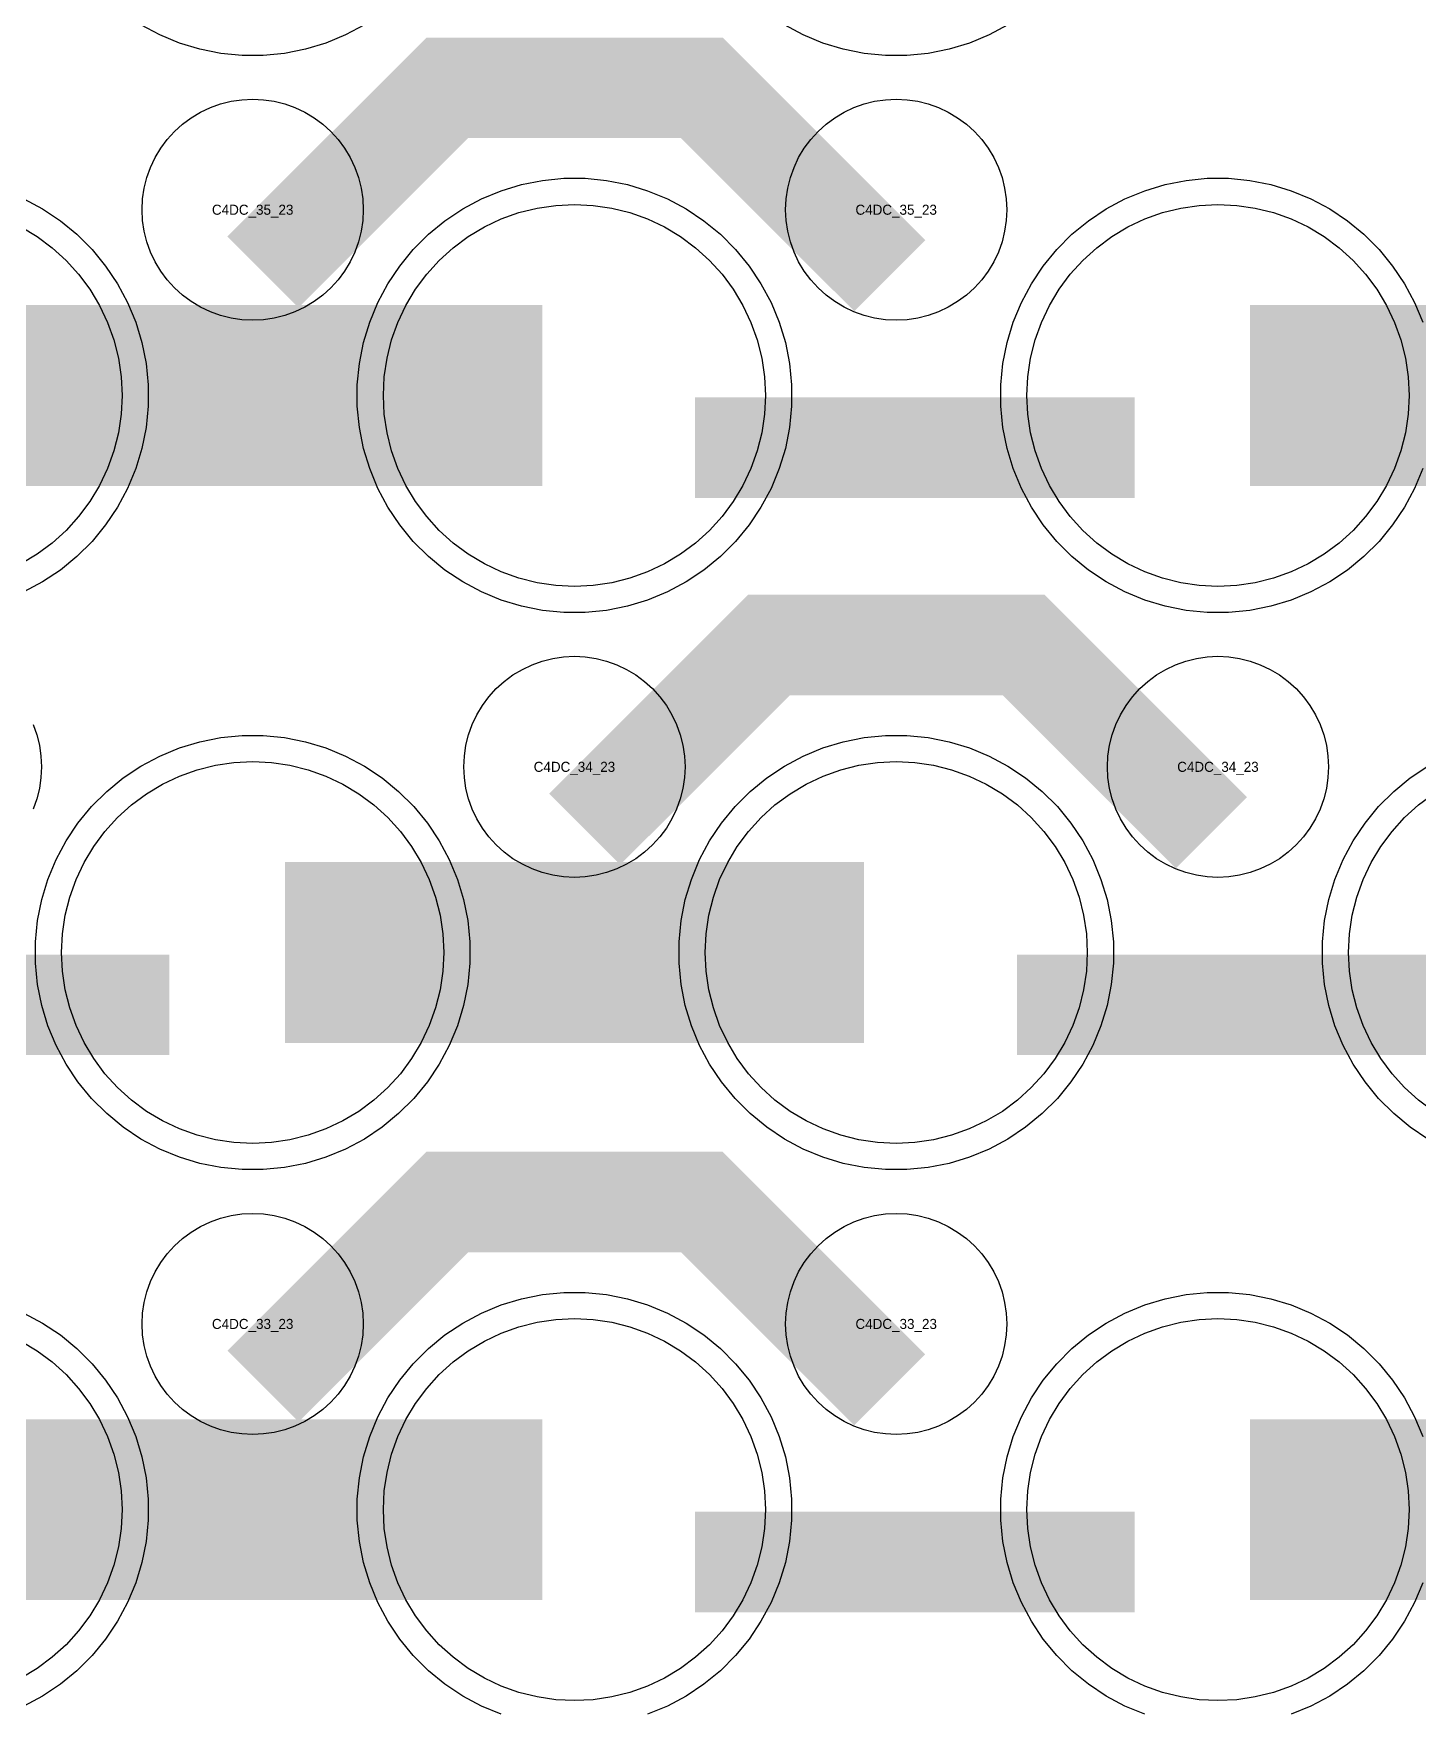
# Model space of a CAD drawing. Extents: x -11880 to 11880, y -14992 to 14992.
# Drawn here: x -4694.5 to -4350.1, y -10316.2 to -9899.8 of the extents above; entities that cross this region are included whole.
import ezdxf
from ezdxf.enums import TextEntityAlignment as Align

# ---------------------------------------------------------------- set-up
doc = ezdxf.new("R2010")
doc.units = 0
doc.header["$MEASUREMENT"] = 0
for name, color, linetype in [('GDS_775_DT_237', 138, 'CONTINUOUS'), ('RDL1_FS', 34, 'CONTINUOUS'), ('RDL_BS', 160, 'CONTINUOUS')]:
    doc.layers.add(name, color=color, linetype=linetype)

msp = doc.modelspace()

# ---------------------------------------------------------------- linework, layer by layer
at = {"layer": 'RDL1_FS', "color": 240, "true_color": 0xed1f24}
for points in [[(-4560, -10037.329), (-4564.657, -10037.1), (-4569.268, -10036.416), (-4573.791, -10035.284), (-4578.181, -10033.712), (-4582.395, -10031.72), (-4586.395, -10029.322), (-4590.14, -10026.544), (-4593.594, -10023.414), (-4596.724, -10019.96), (-4599.502, -10016.215), (-4601.9, -10012.215), (-4603.892, -10008.001), (-4605.464, -10003.611), (-4606.596, -9999.088), (-4607.28, -9994.477), (-4607.509, -9989.82), (-4607.28, -9985.163), (-4606.596, -9980.552), (-4605.464, -9976.029), (-4603.892, -9971.639), (-4601.9, -9967.425), (-4599.502, -9963.425), (-4596.724, -9959.68), (-4593.594, -9956.226), (-4590.14, -9953.096), (-4586.395, -9950.318), (-4582.395, -9947.92), (-4578.181, -9945.928), (-4573.791, -9944.356), (-4569.268, -9943.224), (-4564.657, -9942.54), (-4560, -9942.311), (-4555.343, -9942.54), (-4550.732, -9943.224), (-4546.209, -9944.356), (-4541.819, -9945.928), (-4537.605, -9947.92), (-4533.605, -9950.318), (-4529.86, -9953.096), (-4526.406, -9956.226), (-4523.276, -9959.68), (-4520.498, -9963.425), (-4518.1, -9967.425), (-4516.108, -9971.639), (-4514.536, -9976.029), (-4513.404, -9980.552), (-4512.72, -9985.163), (-4512.491, -9989.82), (-4512.72, -9994.477), (-4513.404, -9999.088), (-4514.536, -10003.611), (-4516.108, -10008.001), (-4518.1, -10012.215), (-4520.498, -10016.215), (-4523.276, -10019.96), (-4526.406, -10023.414), (-4529.86, -10026.544), (-4533.605, -10029.322), (-4537.605, -10031.72), (-4541.819, -10033.712), (-4546.209, -10035.284), (-4550.732, -10036.416), (-4555.343, -10037.1)], [(-4400, -10037.329), (-4404.657, -10037.1), (-4409.268, -10036.416), (-4413.791, -10035.284), (-4418.181, -10033.712), (-4422.395, -10031.72), (-4426.395, -10029.322), (-4430.14, -10026.544), (-4433.594, -10023.414), (-4436.724, -10019.96), (-4439.502, -10016.215), (-4441.9, -10012.215), (-4443.892, -10008.001), (-4445.464, -10003.611), (-4446.596, -9999.088), (-4447.28, -9994.477), (-4447.509, -9989.82), (-4447.28, -9985.163), (-4446.596, -9980.552), (-4445.464, -9976.029), (-4443.892, -9971.639), (-4441.9, -9967.425), (-4439.502, -9963.425), (-4436.724, -9959.68), (-4433.594, -9956.226), (-4430.14, -9953.096), (-4426.395, -9950.318), (-4422.395, -9947.92), (-4418.181, -9945.928), (-4413.791, -9944.356), (-4409.268, -9943.224), (-4404.657, -9942.54), (-4400, -9942.311), (-4395.343, -9942.54), (-4390.732, -9943.224), (-4386.209, -9944.356), (-4381.819, -9945.928), (-4377.605, -9947.92), (-4373.605, -9950.318), (-4369.86, -9953.096), (-4366.406, -9956.226), (-4363.276, -9959.68), (-4360.498, -9963.425), (-4358.1, -9967.425), (-4356.108, -9971.639), (-4354.536, -9976.029), (-4353.404, -9980.552), (-4352.72, -9985.163), (-4352.491, -9989.82), (-4352.72, -9994.477), (-4353.404, -9999.088), (-4354.536, -10003.611), (-4356.108, -10008.001), (-4358.1, -10012.215), (-4360.498, -10016.215), (-4363.276, -10019.96), (-4366.406, -10023.414), (-4369.86, -10026.544), (-4373.605, -10029.322), (-4377.605, -10031.72), (-4381.819, -10033.712), (-4386.209, -10035.284), (-4390.732, -10036.416), (-4395.343, -10037.1)]]:
    msp.add_lwpolyline(points, close=True, dxfattribs=at)
msp.add_lwpolyline([(-4697.605, -9947.92), (-4693.605, -9950.318), (-4689.86, -9953.096), (-4686.406, -9956.226), (-4683.276, -9959.68), (-4680.498, -9963.425), (-4678.1, -9967.425), (-4676.108, -9971.639), (-4674.536, -9976.029), (-4673.404, -9980.552), (-4672.72, -9985.163), (-4672.491, -9989.82), (-4672.72, -9994.477), (-4673.404, -9999.088), (-4674.536, -10003.611), (-4676.108, -10008.001), (-4678.1, -10012.215), (-4680.498, -10016.215), (-4683.276, -10019.96), (-4686.406, -10023.414), (-4689.86, -10026.544), (-4693.605, -10029.322), (-4697.605, -10031.72)], dxfattribs=at)
for points in [[(-4711.998, -9989.82, 45, 45, 0), (-4639.998, -9989.82, 45, 45, 0)], [(-4639.998, -9989.82, 45, 45, 0), (-4567.998, -9989.82, 45, 45, 0)], [(-4391.998, -9989.82, 45, 45, 0), (-4319.998, -9989.82, 45, 45, 0)]]:
    msp.add_lwpolyline(points, format="xyseb", dxfattribs=at)
at = {"layer": 'RDL1_FS'}
for points in [[(-4640, -10175.894), (-4644.657, -10175.665), (-4649.268, -10174.981), (-4653.791, -10173.849), (-4658.181, -10172.277), (-4662.395, -10170.285), (-4666.395, -10167.887), (-4670.14, -10165.109), (-4673.594, -10161.979), (-4676.724, -10158.525), (-4679.502, -10154.78), (-4681.9, -10150.78), (-4683.892, -10146.566), (-4685.464, -10142.176), (-4686.596, -10137.653), (-4687.28, -10133.042), (-4687.509, -10128.385), (-4687.28, -10123.728), (-4686.596, -10119.117), (-4685.464, -10114.594), (-4683.892, -10110.204), (-4681.9, -10105.99), (-4679.502, -10101.99), (-4676.724, -10098.245), (-4673.594, -10094.791), (-4670.14, -10091.661), (-4666.395, -10088.883), (-4662.395, -10086.485), (-4658.181, -10084.493), (-4653.791, -10082.921), (-4649.268, -10081.789), (-4644.657, -10081.105), (-4640, -10080.876), (-4635.343, -10081.105), (-4630.732, -10081.789), (-4626.209, -10082.921), (-4621.819, -10084.493), (-4617.605, -10086.485), (-4613.605, -10088.883), (-4609.86, -10091.661), (-4606.406, -10094.791), (-4603.276, -10098.245), (-4600.498, -10101.99), (-4598.1, -10105.99), (-4596.108, -10110.204), (-4594.536, -10114.594), (-4593.404, -10119.117), (-4592.72, -10123.728), (-4592.491, -10128.385), (-4592.72, -10133.042), (-4593.404, -10137.653), (-4594.536, -10142.176), (-4596.108, -10146.566), (-4598.1, -10150.78), (-4600.498, -10154.78), (-4603.276, -10158.525), (-4606.406, -10161.979), (-4609.86, -10165.109), (-4613.605, -10167.887), (-4617.605, -10170.285), (-4621.819, -10172.277), (-4626.209, -10173.849), (-4630.732, -10174.981), (-4635.343, -10175.665)], [(-4480, -10175.894), (-4484.657, -10175.665), (-4489.268, -10174.981), (-4493.791, -10173.849), (-4498.181, -10172.277), (-4502.395, -10170.285), (-4506.395, -10167.887), (-4510.14, -10165.109), (-4513.594, -10161.979), (-4516.724, -10158.525), (-4519.502, -10154.78), (-4521.9, -10150.78), (-4523.892, -10146.566), (-4525.464, -10142.176), (-4526.596, -10137.653), (-4527.28, -10133.042), (-4527.509, -10128.385), (-4527.28, -10123.728), (-4526.596, -10119.117), (-4525.464, -10114.594), (-4523.892, -10110.204), (-4521.9, -10105.99), (-4519.502, -10101.99), (-4516.724, -10098.245), (-4513.594, -10094.791), (-4510.14, -10091.661), (-4506.395, -10088.883), (-4502.395, -10086.485), (-4498.181, -10084.493), (-4493.791, -10082.921), (-4489.268, -10081.789), (-4484.657, -10081.105), (-4480, -10080.876), (-4475.343, -10081.105), (-4470.732, -10081.789), (-4466.209, -10082.921), (-4461.819, -10084.493), (-4457.605, -10086.485), (-4453.605, -10088.883), (-4449.86, -10091.661), (-4446.406, -10094.791), (-4443.276, -10098.245), (-4440.498, -10101.99), (-4438.1, -10105.99), (-4436.108, -10110.204), (-4434.536, -10114.594), (-4433.404, -10119.117), (-4432.72, -10123.728), (-4432.491, -10128.385), (-4432.72, -10133.042), (-4433.404, -10137.653), (-4434.536, -10142.176), (-4436.108, -10146.566), (-4438.1, -10150.78), (-4440.498, -10154.78), (-4443.276, -10158.525), (-4446.406, -10161.979), (-4449.86, -10165.109), (-4453.605, -10167.887), (-4457.605, -10170.285), (-4461.819, -10172.277), (-4466.209, -10173.849), (-4470.732, -10174.981), (-4475.343, -10175.665)], [(-4560, -10314.459), (-4564.657, -10314.23), (-4569.268, -10313.546), (-4573.791, -10312.414), (-4578.181, -10310.842), (-4582.395, -10308.85), (-4586.395, -10306.452), (-4590.14, -10303.674), (-4593.594, -10300.544), (-4596.724, -10297.09), (-4599.502, -10293.345), (-4601.9, -10289.345), (-4603.892, -10285.131), (-4605.464, -10280.741), (-4606.596, -10276.218), (-4607.28, -10271.607), (-4607.509, -10266.95), (-4607.28, -10262.293), (-4606.596, -10257.682), (-4605.464, -10253.159), (-4603.892, -10248.769), (-4601.9, -10244.555), (-4599.502, -10240.555), (-4596.724, -10236.81), (-4593.594, -10233.356), (-4590.14, -10230.226), (-4586.395, -10227.448), (-4582.395, -10225.05), (-4578.181, -10223.058), (-4573.791, -10221.486), (-4569.268, -10220.354), (-4564.657, -10219.67), (-4560, -10219.441), (-4555.343, -10219.67), (-4550.732, -10220.354), (-4546.209, -10221.486), (-4541.819, -10223.058), (-4537.605, -10225.05), (-4533.605, -10227.448), (-4529.86, -10230.226), (-4526.406, -10233.356), (-4523.276, -10236.81), (-4520.498, -10240.555), (-4518.1, -10244.555), (-4516.108, -10248.769), (-4514.536, -10253.159), (-4513.404, -10257.682), (-4512.72, -10262.293), (-4512.491, -10266.95), (-4512.72, -10271.607), (-4513.404, -10276.218), (-4514.536, -10280.741), (-4516.108, -10285.131), (-4518.1, -10289.345), (-4520.498, -10293.345), (-4523.276, -10297.09), (-4526.406, -10300.544), (-4529.86, -10303.674), (-4533.605, -10306.452), (-4537.605, -10308.85), (-4541.819, -10310.842), (-4546.209, -10312.414), (-4550.732, -10313.546), (-4555.343, -10314.23)], [(-4400, -10314.459), (-4404.657, -10314.23), (-4409.268, -10313.546), (-4413.791, -10312.414), (-4418.181, -10310.842), (-4422.395, -10308.85), (-4426.395, -10306.452), (-4430.14, -10303.674), (-4433.594, -10300.544), (-4436.724, -10297.09), (-4439.502, -10293.345), (-4441.9, -10289.345), (-4443.892, -10285.131), (-4445.464, -10280.741), (-4446.596, -10276.218), (-4447.28, -10271.607), (-4447.509, -10266.95), (-4447.28, -10262.293), (-4446.596, -10257.682), (-4445.464, -10253.159), (-4443.892, -10248.769), (-4441.9, -10244.555), (-4439.502, -10240.555), (-4436.724, -10236.81), (-4433.594, -10233.356), (-4430.14, -10230.226), (-4426.395, -10227.448), (-4422.395, -10225.05), (-4418.181, -10223.058), (-4413.791, -10221.486), (-4409.268, -10220.354), (-4404.657, -10219.67), (-4400, -10219.441), (-4395.343, -10219.67), (-4390.732, -10220.354), (-4386.209, -10221.486), (-4381.819, -10223.058), (-4377.605, -10225.05), (-4373.605, -10227.448), (-4369.86, -10230.226), (-4366.406, -10233.356), (-4363.276, -10236.81), (-4360.498, -10240.555), (-4358.1, -10244.555), (-4356.108, -10248.769), (-4354.536, -10253.159), (-4353.404, -10257.682), (-4352.72, -10262.293), (-4352.491, -10266.95), (-4352.72, -10271.607), (-4353.404, -10276.218), (-4354.536, -10280.741), (-4356.108, -10285.131), (-4358.1, -10289.345), (-4360.498, -10293.345), (-4363.276, -10297.09), (-4366.406, -10300.544), (-4369.86, -10303.674), (-4373.605, -10306.452), (-4377.605, -10308.85), (-4381.819, -10310.842), (-4386.209, -10312.414), (-4390.732, -10313.546), (-4395.343, -10314.23)]]:
    msp.add_lwpolyline(points, close=True, dxfattribs=at)
for points in [[(-4346.395, -10167.887), (-4350.14, -10165.109), (-4353.594, -10161.979), (-4356.724, -10158.525), (-4359.502, -10154.78), (-4361.9, -10150.78), (-4363.892, -10146.566), (-4365.464, -10142.176), (-4366.596, -10137.653), (-4367.28, -10133.042), (-4367.509, -10128.385), (-4367.28, -10123.728), (-4366.596, -10119.117), (-4365.464, -10114.594), (-4363.892, -10110.204), (-4361.9, -10105.99), (-4359.502, -10101.99), (-4356.724, -10098.245), (-4353.594, -10094.791), (-4350.14, -10091.661), (-4346.395, -10088.883)], [(-4697.605, -10225.05), (-4693.605, -10227.448), (-4689.86, -10230.226), (-4686.406, -10233.356), (-4683.276, -10236.81), (-4680.498, -10240.555), (-4678.1, -10244.555), (-4676.108, -10248.769), (-4674.536, -10253.159), (-4673.404, -10257.682), (-4672.72, -10262.293), (-4672.491, -10266.95), (-4672.72, -10271.607), (-4673.404, -10276.218), (-4674.536, -10280.741), (-4676.108, -10285.131), (-4678.1, -10289.345), (-4680.498, -10293.345), (-4683.276, -10297.09), (-4686.406, -10300.544), (-4689.86, -10303.674), (-4693.605, -10306.452), (-4697.605, -10308.85)]]:
    msp.add_lwpolyline(points, dxfattribs=at)
for points in [[(-4631.998, -10128.385, 45, 45, 0), (-4559.998, -10128.385, 45, 45, 0)], [(-4559.998, -10128.385, 45, 45, 0), (-4487.998, -10128.385, 45, 45, 0)], [(-4711.998, -10266.95, 45, 45, 0), (-4639.998, -10266.95, 45, 45, 0)], [(-4639.998, -10266.95, 45, 45, 0), (-4567.998, -10266.95, 45, 45, 0)], [(-4391.998, -10266.95, 45, 45, 0), (-4319.998, -10266.95, 45, 45, 0)]]:
    msp.add_lwpolyline(points, format="xyseb", dxfattribs=at)
at = {"layer": 'RDL_BS', "color": 240, "true_color": 0xed1f24}
for points in [[(-4612.223, -9897.643), (-4616.885, -9900.135), (-4621.795, -9902.166), (-4626.835, -9903.697), (-4632.062, -9904.743), (-4637.356, -9905.26), (-4642.644, -9905.26), (-4647.938, -9904.743), (-4653.165, -9903.697), (-4658.205, -9902.166), (-4663.115, -9900.135), (-4667.777, -9897.643)], [(-4452.223, -9897.643), (-4456.885, -9900.135), (-4461.795, -9902.166), (-4466.835, -9903.697), (-4472.062, -9904.743), (-4477.356, -9905.26), (-4482.644, -9905.26), (-4487.938, -9904.743), (-4493.165, -9903.697), (-4498.205, -9902.166), (-4503.115, -9900.135), (-4507.777, -9897.643)], [(-4349.094, -10008.025), (-4351.125, -10012.935), (-4353.617, -10017.597), (-4356.564, -10022.011), (-4359.926, -10026.112), (-4363.708, -10029.894), (-4367.809, -10033.256), (-4372.223, -10036.203), (-4376.885, -10038.695), (-4381.795, -10040.726), (-4386.835, -10042.257), (-4392.062, -10043.303), (-4397.356, -10043.82), (-4402.644, -10043.82), (-4407.938, -10043.303), (-4413.165, -10042.257), (-4418.205, -10040.726), (-4423.115, -10038.695), (-4427.777, -10036.203), (-4432.191, -10033.256), (-4436.292, -10029.894), (-4440.074, -10026.112), (-4443.436, -10022.011), (-4446.383, -10017.597), (-4448.875, -10012.935), (-4450.906, -10008.025), (-4452.437, -10002.985), (-4453.483, -9997.758), (-4454, -9992.464), (-4454, -9987.176), (-4453.483, -9981.882), (-4452.437, -9976.655), (-4450.906, -9971.615), (-4448.875, -9966.705), (-4446.383, -9962.043), (-4443.436, -9957.629), (-4440.074, -9953.528), (-4436.292, -9949.746), (-4432.191, -9946.384), (-4427.777, -9943.437), (-4423.115, -9940.945), (-4418.205, -9938.914), (-4413.165, -9937.383), (-4407.938, -9936.337), (-4402.644, -9935.82), (-4397.356, -9935.82), (-4392.062, -9936.337), (-4386.835, -9937.383), (-4381.795, -9938.914), (-4376.885, -9940.945), (-4372.223, -9943.437), (-4367.809, -9946.384), (-4363.708, -9949.746), (-4359.926, -9953.528), (-4356.564, -9957.629), (-4353.617, -9962.043), (-4351.125, -9966.705), (-4349.094, -9971.615)], [(-4696.885, -9940.945), (-4692.223, -9943.437), (-4687.809, -9946.384), (-4683.708, -9949.746), (-4679.926, -9953.528), (-4676.564, -9957.629), (-4673.617, -9962.043), (-4671.125, -9966.705), (-4669.094, -9971.615), (-4667.563, -9976.655), (-4666.517, -9981.882), (-4666, -9987.176), (-4666, -9992.464), (-4666.517, -9997.758), (-4667.563, -10002.985), (-4669.094, -10008.025), (-4671.125, -10012.935), (-4673.617, -10017.597), (-4676.564, -10022.011), (-4679.926, -10026.112), (-4683.708, -10029.894), (-4687.809, -10033.256), (-4692.223, -10036.203), (-4696.885, -10038.695)]]:
    msp.add_lwpolyline(points, dxfattribs=at)
at = {"layer": 'RDL_BS'}
for points in [[(-4637.438, -9959.134, 25, 25, 0), (-4591.623, -9913.319, 25, 25, 0), (-4558.07, -9913.319, 25, 25, 0)], [(-4481.599, -9960.033, 25, 25, 0), (-4528.313, -9913.319, 25, 25, 0), (-4558.071, -9913.319, 25, 25, 0)], [(-4557.438, -10097.699, 25, 25, 0), (-4511.623, -10051.884, 25, 25, 0), (-4478.07, -10051.884, 25, 25, 0)], [(-4401.599, -10098.598, 25, 25, 0), (-4448.313, -10051.884, 25, 25, 0), (-4478.071, -10051.884, 25, 25, 0)], [(-4769.984, -10141.398, 25, 25, 0), (-4660.719, -10141.398, 25, 25, 0)], [(-4449.984, -10141.398, 25, 25, 0), (-4340.719, -10141.398, 25, 25, 0)], [(-4637.438, -10236.264, 25, 25, 0), (-4591.623, -10190.449, 25, 25, 0), (-4558.07, -10190.449, 25, 25, 0)], [(-4481.599, -10237.163, 25, 25, 0), (-4528.313, -10190.449, 25, 25, 0), (-4558.071, -10190.449, 25, 25, 0)], [(-4529.984, -10279.963, 25, 25, 0), (-4420.719, -10279.963, 25, 25, 0)]]:
    msp.add_lwpolyline(points, format="xyseb", dxfattribs=at)
for points in [[(-4640, -9971.126), (-4642.693, -9970.994), (-4645.365, -9970.598), (-4647.984, -9969.941), (-4650.519, -9969.034), (-4652.956, -9967.882), (-4655.28, -9966.489), (-4657.443, -9964.886), (-4659.442, -9963.074), (-4661.254, -9961.075), (-4662.857, -9958.912), (-4664.25, -9956.588), (-4665.402, -9954.151), (-4666.309, -9951.616), (-4666.966, -9948.997), (-4667.362, -9946.325), (-4667.494, -9943.632), (-4667.362, -9940.939), (-4666.966, -9938.267), (-4666.309, -9935.648), (-4665.402, -9933.113), (-4664.25, -9930.676), (-4662.857, -9928.352), (-4661.254, -9926.189), (-4659.442, -9924.19), (-4657.443, -9922.378), (-4655.28, -9920.775), (-4652.956, -9919.382), (-4650.519, -9918.23), (-4647.984, -9917.323), (-4645.365, -9916.666), (-4642.693, -9916.27), (-4640, -9916.138), (-4637.307, -9916.27), (-4634.635, -9916.666), (-4632.016, -9917.323), (-4629.481, -9918.23), (-4627.044, -9919.382), (-4624.72, -9920.775), (-4622.557, -9922.378), (-4620.558, -9924.19), (-4618.746, -9926.189), (-4617.143, -9928.352), (-4615.75, -9930.676), (-4614.598, -9933.113), (-4613.691, -9935.648), (-4613.034, -9938.267), (-4612.638, -9940.939), (-4612.506, -9943.632), (-4612.638, -9946.325), (-4613.034, -9948.997), (-4613.691, -9951.616), (-4614.598, -9954.151), (-4615.75, -9956.588), (-4617.143, -9958.912), (-4618.746, -9961.075), (-4620.558, -9963.074), (-4622.557, -9964.886), (-4624.72, -9966.489), (-4627.044, -9967.882), (-4629.481, -9969.034), (-4632.016, -9969.941), (-4634.635, -9970.598), (-4637.307, -9970.994)], [(-4480, -9971.126), (-4482.693, -9970.994), (-4485.365, -9970.598), (-4487.984, -9969.941), (-4490.519, -9969.034), (-4492.956, -9967.882), (-4495.28, -9966.489), (-4497.443, -9964.886), (-4499.442, -9963.074), (-4501.254, -9961.075), (-4502.857, -9958.912), (-4504.25, -9956.588), (-4505.402, -9954.151), (-4506.309, -9951.616), (-4506.966, -9948.997), (-4507.362, -9946.325), (-4507.494, -9943.632), (-4507.362, -9940.939), (-4506.966, -9938.267), (-4506.309, -9935.648), (-4505.402, -9933.113), (-4504.25, -9930.676), (-4502.857, -9928.352), (-4501.254, -9926.189), (-4499.442, -9924.19), (-4497.443, -9922.378), (-4495.28, -9920.775), (-4492.956, -9919.382), (-4490.519, -9918.23), (-4487.984, -9917.323), (-4485.365, -9916.666), (-4482.693, -9916.27), (-4480, -9916.138), (-4477.307, -9916.27), (-4474.635, -9916.666), (-4472.016, -9917.323), (-4469.481, -9918.23), (-4467.044, -9919.382), (-4464.72, -9920.775), (-4462.557, -9922.378), (-4460.558, -9924.19), (-4458.746, -9926.189), (-4457.143, -9928.352), (-4455.75, -9930.676), (-4454.598, -9933.113), (-4453.691, -9935.648), (-4453.034, -9938.267), (-4452.638, -9940.939), (-4452.506, -9943.632), (-4452.638, -9946.325), (-4453.034, -9948.997), (-4453.691, -9951.616), (-4454.598, -9954.151), (-4455.75, -9956.588), (-4457.143, -9958.912), (-4458.746, -9961.075), (-4460.558, -9963.074), (-4462.557, -9964.886), (-4464.72, -9966.489), (-4467.044, -9967.882), (-4469.481, -9969.034), (-4472.016, -9969.941), (-4474.635, -9970.598), (-4477.307, -9970.994)], [(-4560, -10109.691), (-4562.693, -10109.559), (-4565.365, -10109.163), (-4567.984, -10108.506), (-4570.519, -10107.599), (-4572.956, -10106.447), (-4575.28, -10105.054), (-4577.443, -10103.451), (-4579.442, -10101.639), (-4581.254, -10099.64), (-4582.857, -10097.477), (-4584.25, -10095.153), (-4585.402, -10092.716), (-4586.309, -10090.181), (-4586.966, -10087.562), (-4587.362, -10084.89), (-4587.494, -10082.197), (-4587.362, -10079.504), (-4586.966, -10076.832), (-4586.309, -10074.213), (-4585.402, -10071.678), (-4584.25, -10069.241), (-4582.857, -10066.917), (-4581.254, -10064.754), (-4579.442, -10062.755), (-4577.443, -10060.943), (-4575.28, -10059.34), (-4572.956, -10057.947), (-4570.519, -10056.795), (-4567.984, -10055.888), (-4565.365, -10055.231), (-4562.693, -10054.835), (-4560, -10054.703), (-4557.307, -10054.835), (-4554.635, -10055.231), (-4552.016, -10055.888), (-4549.481, -10056.795), (-4547.044, -10057.947), (-4544.72, -10059.34), (-4542.557, -10060.943), (-4540.558, -10062.755), (-4538.746, -10064.754), (-4537.143, -10066.917), (-4535.75, -10069.241), (-4534.598, -10071.678), (-4533.691, -10074.213), (-4533.034, -10076.832), (-4532.638, -10079.504), (-4532.506, -10082.197), (-4532.638, -10084.89), (-4533.034, -10087.562), (-4533.691, -10090.181), (-4534.598, -10092.716), (-4535.75, -10095.153), (-4537.143, -10097.477), (-4538.746, -10099.64), (-4540.558, -10101.639), (-4542.557, -10103.451), (-4544.72, -10105.054), (-4547.044, -10106.447), (-4549.481, -10107.599), (-4552.016, -10108.506), (-4554.635, -10109.163), (-4557.307, -10109.559)], [(-4400, -10109.691), (-4402.693, -10109.559), (-4405.365, -10109.163), (-4407.984, -10108.506), (-4410.519, -10107.599), (-4412.956, -10106.447), (-4415.28, -10105.054), (-4417.443, -10103.451), (-4419.442, -10101.639), (-4421.254, -10099.64), (-4422.857, -10097.477), (-4424.25, -10095.153), (-4425.402, -10092.716), (-4426.309, -10090.181), (-4426.966, -10087.562), (-4427.362, -10084.89), (-4427.494, -10082.197), (-4427.362, -10079.504), (-4426.966, -10076.832), (-4426.309, -10074.213), (-4425.402, -10071.678), (-4424.25, -10069.241), (-4422.857, -10066.917), (-4421.254, -10064.754), (-4419.442, -10062.755), (-4417.443, -10060.943), (-4415.28, -10059.34), (-4412.956, -10057.947), (-4410.519, -10056.795), (-4407.984, -10055.888), (-4405.365, -10055.231), (-4402.693, -10054.835), (-4400, -10054.703), (-4397.307, -10054.835), (-4394.635, -10055.231), (-4392.016, -10055.888), (-4389.481, -10056.795), (-4387.044, -10057.947), (-4384.72, -10059.34), (-4382.557, -10060.943), (-4380.558, -10062.755), (-4378.746, -10064.754), (-4377.143, -10066.917), (-4375.75, -10069.241), (-4374.598, -10071.678), (-4373.691, -10074.213), (-4373.034, -10076.832), (-4372.638, -10079.504), (-4372.506, -10082.197), (-4372.638, -10084.89), (-4373.034, -10087.562), (-4373.691, -10090.181), (-4374.598, -10092.716), (-4375.75, -10095.153), (-4377.143, -10097.477), (-4378.746, -10099.64), (-4380.558, -10101.639), (-4382.557, -10103.451), (-4384.72, -10105.054), (-4387.044, -10106.447), (-4389.481, -10107.599), (-4392.016, -10108.506), (-4394.635, -10109.163), (-4397.307, -10109.559)], [(-4642.644, -10182.385), (-4647.938, -10181.868), (-4653.165, -10180.822), (-4658.205, -10179.291), (-4663.115, -10177.26), (-4667.777, -10174.768), (-4672.191, -10171.821), (-4676.292, -10168.459), (-4680.074, -10164.677), (-4683.436, -10160.576), (-4686.383, -10156.162), (-4688.875, -10151.5), (-4690.906, -10146.59), (-4692.437, -10141.55), (-4693.483, -10136.323), (-4694, -10131.029), (-4694, -10125.741), (-4693.483, -10120.447), (-4692.437, -10115.22), (-4690.906, -10110.18), (-4688.875, -10105.27), (-4686.383, -10100.608), (-4683.436, -10096.194), (-4680.074, -10092.093), (-4676.292, -10088.311), (-4672.191, -10084.949), (-4667.777, -10082.002), (-4663.115, -10079.51), (-4658.205, -10077.479), (-4653.165, -10075.948), (-4647.938, -10074.902), (-4642.644, -10074.385), (-4637.356, -10074.385), (-4632.062, -10074.902), (-4626.835, -10075.948), (-4621.795, -10077.479), (-4616.885, -10079.51), (-4612.223, -10082.002), (-4607.809, -10084.949), (-4603.708, -10088.311), (-4599.926, -10092.093), (-4596.564, -10096.194), (-4593.617, -10100.608), (-4591.125, -10105.27), (-4589.094, -10110.18), (-4587.563, -10115.22), (-4586.517, -10120.447), (-4586, -10125.741), (-4586, -10131.029), (-4586.517, -10136.323), (-4587.563, -10141.55), (-4589.094, -10146.59), (-4591.125, -10151.5), (-4593.617, -10156.162), (-4596.564, -10160.576), (-4599.926, -10164.677), (-4603.708, -10168.459), (-4607.809, -10171.821), (-4612.223, -10174.768), (-4616.885, -10177.26), (-4621.795, -10179.291), (-4626.835, -10180.822), (-4632.062, -10181.868), (-4637.356, -10182.385)], [(-4482.644, -10182.385), (-4487.938, -10181.868), (-4493.165, -10180.822), (-4498.205, -10179.291), (-4503.115, -10177.26), (-4507.777, -10174.768), (-4512.191, -10171.821), (-4516.292, -10168.459), (-4520.074, -10164.677), (-4523.436, -10160.576), (-4526.383, -10156.162), (-4528.875, -10151.5), (-4530.906, -10146.59), (-4532.437, -10141.55), (-4533.483, -10136.323), (-4534, -10131.029), (-4534, -10125.741), (-4533.483, -10120.447), (-4532.437, -10115.22), (-4530.906, -10110.18), (-4528.875, -10105.27), (-4526.383, -10100.608), (-4523.436, -10096.194), (-4520.074, -10092.093), (-4516.292, -10088.311), (-4512.191, -10084.949), (-4507.777, -10082.002), (-4503.115, -10079.51), (-4498.205, -10077.479), (-4493.165, -10075.948), (-4487.938, -10074.902), (-4482.644, -10074.385), (-4477.356, -10074.385), (-4472.062, -10074.902), (-4466.835, -10075.948), (-4461.795, -10077.479), (-4456.885, -10079.51), (-4452.223, -10082.002), (-4447.809, -10084.949), (-4443.708, -10088.311), (-4439.926, -10092.093), (-4436.564, -10096.194), (-4433.617, -10100.608), (-4431.125, -10105.27), (-4429.094, -10110.18), (-4427.563, -10115.22), (-4426.517, -10120.447), (-4426, -10125.741), (-4426, -10131.029), (-4426.517, -10136.323), (-4427.563, -10141.55), (-4429.094, -10146.59), (-4431.125, -10151.5), (-4433.617, -10156.162), (-4436.564, -10160.576), (-4439.926, -10164.677), (-4443.708, -10168.459), (-4447.809, -10171.821), (-4452.223, -10174.768), (-4456.885, -10177.26), (-4461.795, -10179.291), (-4466.835, -10180.822), (-4472.062, -10181.868), (-4477.356, -10182.385)], [(-4640, -10248.256), (-4642.693, -10248.124), (-4645.365, -10247.728), (-4647.984, -10247.071), (-4650.519, -10246.164), (-4652.956, -10245.012), (-4655.28, -10243.619), (-4657.443, -10242.016), (-4659.442, -10240.204), (-4661.254, -10238.205), (-4662.857, -10236.042), (-4664.25, -10233.718), (-4665.402, -10231.281), (-4666.309, -10228.746), (-4666.966, -10226.127), (-4667.362, -10223.455), (-4667.494, -10220.762), (-4667.362, -10218.069), (-4666.966, -10215.397), (-4666.309, -10212.778), (-4665.402, -10210.243), (-4664.25, -10207.806), (-4662.857, -10205.482), (-4661.254, -10203.319), (-4659.442, -10201.32), (-4657.443, -10199.508), (-4655.28, -10197.905), (-4652.956, -10196.512), (-4650.519, -10195.36), (-4647.984, -10194.453), (-4645.365, -10193.796), (-4642.693, -10193.4), (-4640, -10193.268), (-4637.307, -10193.4), (-4634.635, -10193.796), (-4632.016, -10194.453), (-4629.481, -10195.36), (-4627.044, -10196.512), (-4624.72, -10197.905), (-4622.557, -10199.508), (-4620.558, -10201.32), (-4618.746, -10203.319), (-4617.143, -10205.482), (-4615.75, -10207.806), (-4614.598, -10210.243), (-4613.691, -10212.778), (-4613.034, -10215.397), (-4612.638, -10218.069), (-4612.506, -10220.762), (-4612.638, -10223.455), (-4613.034, -10226.127), (-4613.691, -10228.746), (-4614.598, -10231.281), (-4615.75, -10233.718), (-4617.143, -10236.042), (-4618.746, -10238.205), (-4620.558, -10240.204), (-4622.557, -10242.016), (-4624.72, -10243.619), (-4627.044, -10245.012), (-4629.481, -10246.164), (-4632.016, -10247.071), (-4634.635, -10247.728), (-4637.307, -10248.124)], [(-4480, -10248.256), (-4482.693, -10248.124), (-4485.365, -10247.728), (-4487.984, -10247.071), (-4490.519, -10246.164), (-4492.956, -10245.012), (-4495.28, -10243.619), (-4497.443, -10242.016), (-4499.442, -10240.204), (-4501.254, -10238.205), (-4502.857, -10236.042), (-4504.25, -10233.718), (-4505.402, -10231.281), (-4506.309, -10228.746), (-4506.966, -10226.127), (-4507.362, -10223.455), (-4507.494, -10220.762), (-4507.362, -10218.069), (-4506.966, -10215.397), (-4506.309, -10212.778), (-4505.402, -10210.243), (-4504.25, -10207.806), (-4502.857, -10205.482), (-4501.254, -10203.319), (-4499.442, -10201.32), (-4497.443, -10199.508), (-4495.28, -10197.905), (-4492.956, -10196.512), (-4490.519, -10195.36), (-4487.984, -10194.453), (-4485.365, -10193.796), (-4482.693, -10193.4), (-4480, -10193.268), (-4477.307, -10193.4), (-4474.635, -10193.796), (-4472.016, -10194.453), (-4469.481, -10195.36), (-4467.044, -10196.512), (-4464.72, -10197.905), (-4462.557, -10199.508), (-4460.558, -10201.32), (-4458.746, -10203.319), (-4457.143, -10205.482), (-4455.75, -10207.806), (-4454.598, -10210.243), (-4453.691, -10212.778), (-4453.034, -10215.397), (-4452.638, -10218.069), (-4452.506, -10220.762), (-4452.638, -10223.455), (-4453.034, -10226.127), (-4453.691, -10228.746), (-4454.598, -10231.281), (-4455.75, -10233.718), (-4457.143, -10236.042), (-4458.746, -10238.205), (-4460.558, -10240.204), (-4462.557, -10242.016), (-4464.72, -10243.619), (-4467.044, -10245.012), (-4469.481, -10246.164), (-4472.016, -10247.071), (-4474.635, -10247.728), (-4477.307, -10248.124)]]:
    msp.add_lwpolyline(points, close=True, dxfattribs=at)
at = {"layer": 'RDL_BS', "color": 240, "true_color": 0xed1f24}
msp.add_lwpolyline([(-4562.644, -10043.82), (-4567.938, -10043.303), (-4573.165, -10042.257), (-4578.205, -10040.726), (-4583.115, -10038.695), (-4587.777, -10036.203), (-4592.191, -10033.256), (-4596.292, -10029.894), (-4600.074, -10026.112), (-4603.436, -10022.011), (-4606.383, -10017.597), (-4608.875, -10012.935), (-4610.906, -10008.025), (-4612.437, -10002.985), (-4613.483, -9997.758), (-4614, -9992.464), (-4614, -9987.176), (-4613.483, -9981.882), (-4612.437, -9976.655), (-4610.906, -9971.615), (-4608.875, -9966.705), (-4606.383, -9962.043), (-4603.436, -9957.629), (-4600.074, -9953.528), (-4596.292, -9949.746), (-4592.191, -9946.384), (-4587.777, -9943.437), (-4583.115, -9940.945), (-4578.205, -9938.914), (-4573.165, -9937.383), (-4567.938, -9936.337), (-4562.644, -9935.82), (-4557.356, -9935.82), (-4552.062, -9936.337), (-4546.835, -9937.383), (-4541.795, -9938.914), (-4536.885, -9940.945), (-4532.223, -9943.437), (-4527.809, -9946.384), (-4523.708, -9949.746), (-4519.926, -9953.528), (-4516.564, -9957.629), (-4513.617, -9962.043), (-4511.125, -9966.705), (-4509.094, -9971.615), (-4507.563, -9976.655), (-4506.517, -9981.882), (-4506, -9987.176), (-4506, -9992.464), (-4506.517, -9997.758), (-4507.563, -10002.985), (-4509.094, -10008.025), (-4511.125, -10012.935), (-4513.617, -10017.597), (-4516.564, -10022.011), (-4519.926, -10026.112), (-4523.708, -10029.894), (-4527.809, -10033.256), (-4532.223, -10036.203), (-4536.885, -10038.695), (-4541.795, -10040.726), (-4546.835, -10042.257), (-4552.062, -10043.303), (-4557.356, -10043.82)], close=True, dxfattribs=at)
msp.add_lwpolyline([(-4529.984, -10002.833, 25, 25, 0), (-4420.719, -10002.833, 25, 25, 0)], format="xyseb", dxfattribs=at)
at = {"layer": 'RDL_BS'}
for points in [[(-4694.598, -10071.678), (-4693.691, -10074.213), (-4693.034, -10076.832), (-4692.638, -10079.504), (-4692.506, -10082.197), (-4692.638, -10084.89), (-4693.034, -10087.562), (-4693.691, -10090.181), (-4694.598, -10092.716)], [(-4347.777, -10174.768), (-4352.191, -10171.821), (-4356.292, -10168.459), (-4360.074, -10164.677), (-4363.436, -10160.576), (-4366.383, -10156.162), (-4368.875, -10151.5), (-4370.906, -10146.59), (-4372.437, -10141.55), (-4373.483, -10136.323), (-4374, -10131.029), (-4374, -10125.741), (-4373.483, -10120.447), (-4372.437, -10115.22), (-4370.906, -10110.18), (-4368.875, -10105.27), (-4366.383, -10100.608), (-4363.436, -10096.194), (-4360.074, -10092.093), (-4356.292, -10088.311), (-4352.191, -10084.949), (-4347.777, -10082.002)], [(-4578.205, -10317.856), (-4583.115, -10315.825), (-4587.777, -10313.333), (-4592.191, -10310.386), (-4596.292, -10307.024), (-4600.074, -10303.242), (-4603.436, -10299.141), (-4606.383, -10294.727), (-4608.875, -10290.065), (-4610.906, -10285.155), (-4612.437, -10280.115), (-4613.483, -10274.888), (-4614, -10269.594), (-4614, -10264.306), (-4613.483, -10259.012), (-4612.437, -10253.785), (-4610.906, -10248.745), (-4608.875, -10243.835), (-4606.383, -10239.173), (-4603.436, -10234.759), (-4600.074, -10230.658), (-4596.292, -10226.876), (-4592.191, -10223.514), (-4587.777, -10220.567), (-4583.115, -10218.075), (-4578.205, -10216.044), (-4573.165, -10214.513), (-4567.938, -10213.467), (-4562.644, -10212.95), (-4557.356, -10212.95), (-4552.062, -10213.467), (-4546.835, -10214.513), (-4541.795, -10216.044), (-4536.885, -10218.075), (-4532.223, -10220.567), (-4527.809, -10223.514), (-4523.708, -10226.876), (-4519.926, -10230.658), (-4516.564, -10234.759), (-4513.617, -10239.173), (-4511.125, -10243.835), (-4509.094, -10248.745), (-4507.563, -10253.785), (-4506.517, -10259.012), (-4506, -10264.306), (-4506, -10269.594), (-4506.517, -10274.888), (-4507.563, -10280.115), (-4509.094, -10285.155), (-4511.125, -10290.065), (-4513.617, -10294.727), (-4516.564, -10299.141), (-4519.926, -10303.242), (-4523.708, -10307.024), (-4527.809, -10310.386), (-4532.223, -10313.333), (-4536.885, -10315.825), (-4541.795, -10317.856)], [(-4418.205, -10317.856), (-4423.115, -10315.825), (-4427.777, -10313.333), (-4432.191, -10310.386), (-4436.292, -10307.024), (-4440.074, -10303.242), (-4443.436, -10299.141), (-4446.383, -10294.727), (-4448.875, -10290.065), (-4450.906, -10285.155), (-4452.437, -10280.115), (-4453.483, -10274.888), (-4454, -10269.594), (-4454, -10264.306), (-4453.483, -10259.012), (-4452.437, -10253.785), (-4450.906, -10248.745), (-4448.875, -10243.835), (-4446.383, -10239.173), (-4443.436, -10234.759), (-4440.074, -10230.658), (-4436.292, -10226.876), (-4432.191, -10223.514), (-4427.777, -10220.567), (-4423.115, -10218.075), (-4418.205, -10216.044), (-4413.165, -10214.513), (-4407.938, -10213.467), (-4402.644, -10212.95), (-4397.356, -10212.95), (-4392.062, -10213.467), (-4386.835, -10214.513), (-4381.795, -10216.044), (-4376.885, -10218.075), (-4372.223, -10220.567), (-4367.809, -10223.514), (-4363.708, -10226.876), (-4359.926, -10230.658), (-4356.564, -10234.759), (-4353.617, -10239.173), (-4351.125, -10243.835), (-4349.094, -10248.745)], [(-4696.885, -10218.075), (-4692.223, -10220.567), (-4687.809, -10223.514), (-4683.708, -10226.876), (-4679.926, -10230.658), (-4676.564, -10234.759), (-4673.617, -10239.173), (-4671.125, -10243.835), (-4669.094, -10248.745), (-4667.563, -10253.785), (-4666.517, -10259.012), (-4666, -10264.306), (-4666, -10269.594), (-4666.517, -10274.888), (-4667.563, -10280.115), (-4669.094, -10285.155), (-4671.125, -10290.065), (-4673.617, -10294.727), (-4676.564, -10299.141), (-4679.926, -10303.242), (-4683.708, -10307.024), (-4687.809, -10310.386), (-4692.223, -10313.333), (-4696.885, -10315.825)], [(-4349.094, -10285.155), (-4351.125, -10290.065), (-4353.617, -10294.727), (-4356.564, -10299.141), (-4359.926, -10303.242), (-4363.708, -10307.024), (-4367.809, -10310.386), (-4372.223, -10313.333), (-4376.885, -10315.825), (-4381.795, -10317.856)]]:
    msp.add_lwpolyline(points, dxfattribs=at)

# ---------------------------------------------------------------- texts
at = {"layer": 'GDS_775_DT_237'}
for s, p in [('C4DC_35_23', (-4640, -9943.632)), ('C4DC_35_23', (-4640, -9943.632)), ('C4DC_35_23', (-4480, -9943.632)), ('C4DC_35_23', (-4480, -9943.632)), ('C4DC_34_23', (-4560, -10082.197)), ('C4DC_34_23', (-4560, -10082.197)), ('C4DC_34_23', (-4400, -10082.197)), ('C4DC_34_23', (-4400, -10082.197)), ('C4DC_33_23', (-4640, -10220.762)), ('C4DC_33_23', (-4640, -10220.762)), ('C4DC_33_23', (-4480, -10220.762)), ('C4DC_33_23', (-4480, -10220.762))]:
    msp.add_text(s, height=2.5, dxfattribs=at).set_placement(p, align=Align.MIDDLE_CENTER)

doc.saveas('drawing.dxf')
